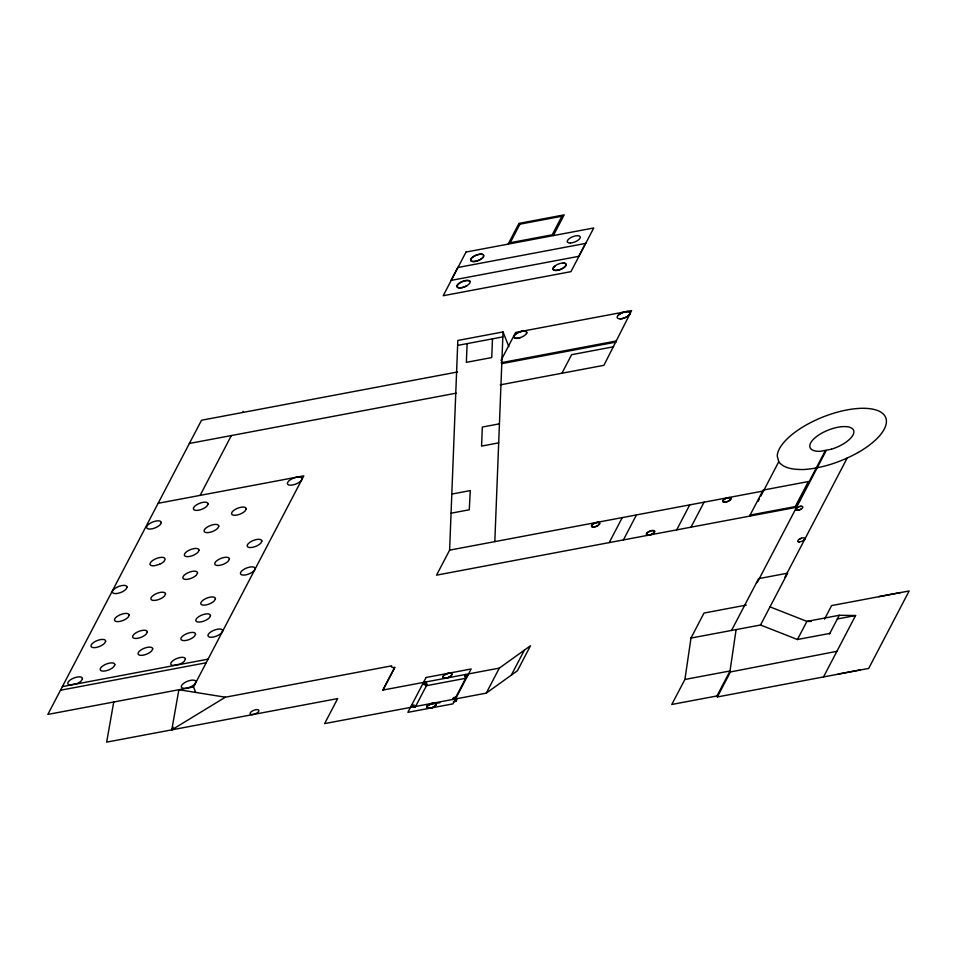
<?xml version="1.0" encoding="UTF-8"?>
<svg xmlns="http://www.w3.org/2000/svg" width="957" height="957" viewBox="0 0 957 957"><rect width="100%" height="100%" fill="white"/><g stroke="black" fill="none" stroke-linecap="round" stroke-linejoin="round"><path stroke-width="1.44" d="M756.532 582.598L757.298 582.454L826.19 450.556L825.269 450.735L795.638 507.461L436.548 575.145L449.611 550.143L457.829 340.453L503.035 331.935L508.861 346.661M467.1 343.623L466.37 362.344L491.731 357.559L492.472 338.838M494.817 541.614L503.035 331.935M736.112 629.55L730.024 670.965L716.972 695.954L671.79 704.472L684.901 679.47L690.99 638.056L703.993 613.054L746.269 605.087M113.739 702.007L106.658 742.13L337.689 698.574L324.626 723.6L486.264 693.131L517.402 670.785L530.477 645.76L499.327 668.106L382.92 690.057L394.739 667.424A4.761 1.95 -21.6 0 1 391.676 665.845L225.374 697.198L178.875 689.722L171.793 729.856L225.374 697.198M222.407 631.668L222.646 630.854A7.8 3.182 -21.6 0 0 212.921 630.711A7.8 3.182 -21.6 0 0 209.571 637.111A7.8 3.182 -21.6 0 0 221.593 632.876L222.239 631.979M254.885 569.499L255.124 568.685A7.8 3.182 -21.6 0 0 245.399 568.542A7.8 3.182 -21.6 0 0 242.049 574.942A7.8 3.182 -21.6 0 0 254.072 570.707L254.718 569.81M301.838 479.589L302.077 478.775A7.8 3.182 -21.6 0 0 292.352 478.632A7.8 3.182 -21.6 0 0 289.014 485.032A7.8 3.182 -21.6 0 0 301.024 480.797L301.67 479.912M200.109 495.391L231.367 435.543M195.683 692.425L193.529 686.97L303.8 475.844L158.12 503.298M171.793 729.856L173.169 727.224M451.166 280.21L457.889 267.314M508.143 244.119L518.969 223.388L564.175 214.87L553.349 235.589M501.001 360.442L515.608 332.474L631.596 310.606L603.915 365.323L500.224 384.87M578.889 256.129L585.624 243.234M382.944 690.093L394.762 667.46M561.926 373.23L571.616 354.688L613.593 346.769M425.53 683.394L422.731 683.92L426.439 685.702L425.53 683.394L426.32 681.874L426.439 685.702L465.688 678.298L467.794 675.427L464.779 675.989L465.688 678.298L455.053 698.658M427.229 684.183L415.135 707.331L413.245 706.888L414.225 705.022L411.426 705.548M452.494 699.495L453.474 697.629L456.489 697.055M464.779 675.989L465.569 674.47M453.415 701.804L455.915 701.337L456.896 699.459M486.264 693.131L499.327 668.106M511.301 675.163L524.376 650.138M609.214 542.607L622.277 517.593M623.39 539.927L636.453 514.914M676.683 529.879L689.734 504.877M691.002 527.187L704.065 502.174M750.432 515.979L750.085 515.093L763.148 490.092L808.354 481.562L808.701 482.448M757.992 501.504L759.368 498.872M760.743 496.24L778.759 461.752M795.638 507.461L795.291 506.576L808.354 481.562M731.519 630.472L758.59 578.65L787.599 573.183L760.528 625.005L690.727 638.104M824.515 619.155L831.597 605.59L909.15 590.971L868.705 668.417L717.367 696.947L730.418 671.946L730.024 670.965L684.841 679.482M847.208 458.008L784.931 577.25L785.53 577.131M760.528 625.005L797.432 639.515L806.907 621.38L839.277 615.279L855.594 615.518L823.522 676.934M829.48 634.024L839.277 615.279M796.356 508.37L797.683 507.366M800.255 509.555L801.129 509.124M799.562 538.994A3.744 1.531 -21.6 0 1 804.837 538.719A3.744 1.531 -21.6 0 1 799.538 541.818A3.744 1.531 -21.6 0 1 799.562 538.994L801.356 538.277M159.58 564.319L154.52 565.743A8.039 3.278 -21.6 0 1 152.307 560.742A8.039 3.278 -21.6 0 1 164.604 558.027L165.166 559.307L164.114 561.328A7.8 3.182 -21.6 0 1 159.58 564.319L159.568 564.259M799.478 506.588L801.248 506.253M798.413 510.129L799.334 509.902M457.96 267.481L585.684 243.401M451.226 280.365L578.949 256.297M457.637 345.405L502.844 336.888M501.145 362.703L615.65 341.123M457.542 371.974L201.508 420.243L47.85 714.424L193.529 686.97M501.528 363.684L616.045 342.092M189.378 443.462L456.142 393.171M499.434 423.831L482.316 427.061L481.574 446.094L498.693 442.864M451.812 494.063L470.294 490.582L469.265 509.782L451.058 513.203M816.213 468.069L817.134 467.889M449.611 550.143L763.495 490.977M750.085 515.093L795.291 506.576M62.372 686.624L208.052 659.158M60.482 690.236L206.162 662.77M878.658 596.678L900.621 592.539M837.303 618.976L855.594 615.518M426.774 705.142L439.849 702.677M797.432 639.515L829.803 633.414M836.897 651.322L730.418 671.946M838.188 674.063L860.164 669.924M811.357 621.452L806.907 621.38L770.002 606.87M799.442 541.937L798.162 541.734M796.846 510.201L795.949 509.746M716.972 695.954L717.367 696.947M243.102 411.343L243.497 412.323M455.52 698.921L455.915 701.337M804.741 538.432A3.78 1.543 -21.6 0 1 803.748 540.334M654.528 531.135A4.354 1.782 -21.6 0 1 650.114 534.879A4.354 1.782 -21.6 0 1 646.872 533.216A4.354 1.782 -21.6 0 1 653.511 530.609M598.46 525.19A4.354 1.782 -21.6 0 1 591.881 526.709A4.354 1.782 -21.6 0 1 595.35 522.953A4.354 1.782 -21.6 0 1 599.561 524.005M563.027 263.127A6.938 2.835 -21.6 0 1 564.929 266.859A6.938 2.835 -21.6 0 1 555.347 270.436A6.938 2.835 -21.6 0 1 555.108 266.07M483.548 256.679A6.938 2.835 -21.6 0 1 473.416 261.536A6.938 2.835 -21.6 0 1 473.631 256.536A6.938 2.835 -21.6 0 1 483.62 255.1M466.86 285.808A6.938 2.835 -21.6 0 1 457.733 287.327A6.938 2.835 -21.6 0 1 461.585 282.016A6.938 2.835 -21.6 0 1 470.054 281.418M520.165 337.809A6.938 2.835 -21.6 0 1 513.789 336.529A6.938 2.835 -21.6 0 1 521.553 331.409A6.938 2.835 -21.6 0 1 526.577 333.586M617.923 315.547A6.938 2.835 -21.6 0 1 626.895 311.647A6.938 2.835 -21.6 0 1 629.108 315.068A6.938 2.835 -21.6 0 1 620.136 318.968M630.208 313.011L629.371 314.781A6.95 2.835 -21.6 0 1 618.043 318.502A6.95 2.835 -21.6 0 1 623.569 312.173L626.859 311.503A6.95 2.835 -21.6 0 1 630.208 313.011M82.458 678.657L81.405 680.678A7.8 3.182 -21.6 0 1 76.871 683.669L69.813 685.009A7.8 3.182 -21.6 0 1 72.421 678.669A7.8 3.182 -21.6 0 1 82.458 678.657M105.677 641.238L104.624 643.26A7.8 3.182 -21.6 0 1 92.602 647.506A7.8 3.182 -21.6 0 1 95.951 641.094A7.8 3.182 -21.6 0 1 105.677 641.238M127.054 587.191L126.001 589.213A7.8 3.182 -21.6 0 1 113.979 593.448A7.8 3.182 -21.6 0 1 117.328 587.048A7.8 3.182 -21.6 0 1 127.054 587.191M129.171 615.231L128.118 617.253A7.8 3.182 -21.6 0 1 116.096 621.488A7.8 3.182 -21.6 0 1 119.446 615.088A7.8 3.182 -21.6 0 1 129.171 615.231M114.852 664.696L113.787 666.718A7.8 3.182 -21.6 0 1 101.777 670.965A7.8 3.182 -21.6 0 1 105.114 664.565A7.8 3.182 -21.6 0 1 114.852 664.696M161.29 522.642L160.226 524.663A7.8 3.182 -21.6 0 1 148.215 528.898A7.8 3.182 -21.6 0 1 151.553 522.498A7.8 3.182 -21.6 0 1 161.29 522.642M147.306 632.051L146.254 634.072A7.8 3.182 -21.6 0 1 134.231 638.319A7.8 3.182 -21.6 0 1 137.581 631.919A7.8 3.182 -21.6 0 1 147.306 632.051M165.549 594.022L164.496 596.044A7.8 3.182 -21.6 0 1 152.474 600.278A7.8 3.182 -21.6 0 1 155.824 593.878A7.8 3.182 -21.6 0 1 165.549 594.022M152.725 648.93L151.673 650.951A7.8 3.182 -21.6 0 1 139.662 655.198A7.8 3.182 -21.6 0 1 143 648.798A7.8 3.182 -21.6 0 1 152.725 648.93M208.076 504.004L207.023 506.026A7.8 3.182 -21.6 0 1 195.013 510.26A7.8 3.182 -21.6 0 1 198.35 503.861A7.8 3.182 -21.6 0 1 208.076 504.004M199.032 550.251L197.979 552.273A7.8 3.182 -21.6 0 1 185.969 556.507A7.8 3.182 -21.6 0 1 189.307 550.108A7.8 3.182 -21.6 0 1 199.032 550.251M197.537 572.992L196.484 575.013A7.8 3.182 -21.6 0 1 184.462 579.26A7.8 3.182 -21.6 0 1 187.799 572.848A7.8 3.182 -21.6 0 1 197.537 572.992M218.794 526.23L217.729 528.252A7.8 3.182 -21.6 0 1 205.719 532.499A7.8 3.182 -21.6 0 1 209.057 526.087A7.8 3.182 -21.6 0 1 218.794 526.23M185.431 659.122L184.378 661.143A7.8 3.182 -21.6 0 1 179.844 664.134L172.786 665.462A7.8 3.182 -21.6 0 1 175.406 659.134A7.8 3.182 -21.6 0 1 185.431 659.122M195.575 634.204L194.522 636.238A7.8 3.182 -21.6 0 1 182.512 640.472A7.8 3.182 -21.6 0 1 185.849 634.072A7.8 3.182 -21.6 0 1 195.575 634.204M210.504 615.674L209.451 617.696A7.8 3.182 -21.6 0 1 197.441 621.942A7.8 3.182 -21.6 0 1 200.779 615.53A7.8 3.182 -21.6 0 1 210.504 615.674M215.445 598.735L214.392 600.757A7.8 3.182 -21.6 0 1 202.37 605.003A7.8 3.182 -21.6 0 1 205.719 598.603A7.8 3.182 -21.6 0 1 215.445 598.735M229.417 559.079L228.364 561.101A7.8 3.182 -21.6 0 1 216.342 565.336A7.8 3.182 -21.6 0 1 219.691 558.936A7.8 3.182 -21.6 0 1 229.417 559.079M246.248 508.873L245.195 510.894A7.8 3.182 -21.6 0 1 233.173 515.129A7.8 3.182 -21.6 0 1 236.523 508.729A7.8 3.182 -21.6 0 1 246.248 508.873M195.97 681.946L194.905 683.968A7.8 3.182 -21.6 0 1 182.895 688.203A7.8 3.182 -21.6 0 1 186.232 681.803A7.8 3.182 -21.6 0 1 195.97 681.946M261.871 541.124L260.818 543.157A7.8 3.182 -21.6 0 1 248.796 547.392A7.8 3.182 -21.6 0 1 252.146 540.992A7.8 3.182 -21.6 0 1 261.871 541.124M466.011 252.062L443.199 295.725L570.934 271.656L593.747 227.981L466.011 252.062M519.938 224.165L510.248 242.707L552.237 234.8L561.915 216.246L519.938 224.165M426.092 677.484L407.885 712.343L452.948 703.85L471.155 668.979L426.092 677.484M858.202 452.482C841.394 461.741 822.853 468.2 803.617 469.552C794.932 469.456 784.919 469.205 778.831 462.028L777.24 456.022A57.97 23.674 -21.6 0 1 860.056 408.364A57.97 23.674 -21.6 0 1 858.202 452.482M831.406 449.24L820.436 451.309A23.411 9.558 -21.6 0 1 817.996 435.507A23.411 9.558 -21.6 0 1 852.699 428.963A23.411 9.558 -21.6 0 1 831.406 449.24M522.235 331.206L520.584 331.601A6.807 2.775 -21.6 0 0 514.22 337.486A6.807 2.775 -21.6 0 0 524.245 335.704A6.807 2.775 -21.6 0 0 523.754 331.038L522.235 331.206M433.234 703.12L432.05 703.371A4.941 2.022 -21.6 0 0 427.229 706.302A4.941 2.022 -21.6 0 0 428.868 708.276L431.128 707.941A4.941 2.022 -21.6 0 0 435.949 705.01A4.941 2.022 -21.6 0 0 434.311 703.036L433.234 703.12M444.957 678.274A4.893 1.998 -21.6 0 0 451.943 674.254A4.893 1.998 -21.6 0 0 445.113 674.553A4.893 1.998 -21.6 0 0 444.957 678.274M724.916 502.126A4.295 1.758 -21.6 0 0 730.945 498.537A4.295 1.758 -21.6 0 0 724.82 498.932A4.295 1.758 -21.6 0 0 724.916 502.126M648.188 535.142A4.402 1.794 -21.6 0 0 654.684 531.637A4.402 1.794 -21.6 0 0 648.762 531.661A4.402 1.794 -21.6 0 0 648.188 535.142M593.196 527.008A4.402 1.794 -21.6 0 0 599.704 523.515A4.402 1.794 -21.6 0 0 593.818 523.515A4.402 1.794 -21.6 0 0 593.196 527.008M460.185 287.901A7.13 2.919 -21.6 0 0 470.162 281.932A7.13 2.919 -21.6 0 0 459.97 282.614A7.13 2.919 -21.6 0 0 460.185 287.901M556.878 270.376A7.046 2.883 -21.6 0 0 565.982 264.216A7.046 2.883 -21.6 0 0 555.347 265.627A7.046 2.883 -21.6 0 0 556.878 270.376M474.086 261.536A7.07 2.883 -21.6 0 0 483.835 255.567A7.07 2.883 -21.6 0 0 473.631 256.38A7.07 2.883 -21.6 0 0 474.086 261.536M570.408 243.006A6.938 2.835 -21.6 0 0 580.313 237.3A6.938 2.835 -21.6 0 0 570.623 237.719A6.938 2.835 -21.6 0 0 570.408 243.006M444.849 678.346A4.917 2.01 -21.6 0 0 451.871 674.314A4.917 2.01 -21.6 0 0 445.017 674.613A4.917 2.01 -21.6 0 0 444.849 678.346M429.334 708.264A4.905 2.01 -21.6 0 0 436.344 704.232A4.905 2.01 -21.6 0 0 429.49 704.531A4.905 2.01 -21.6 0 0 429.334 708.264M252.205 714.568A4.737 1.938 -21.6 0 0 258.964 710.668A4.737 1.938 -21.6 0 0 252.361 710.967A4.737 1.938 -21.6 0 0 252.205 714.568M797.241 510.284A3.78 1.543 -21.6 0 0 802.851 507.294A3.78 1.543 -21.6 0 0 797.803 507.27A3.78 1.543 -21.6 0 0 797.241 510.284M724.748 502.222A4.354 1.782 -21.6 0 0 730.969 498.645A4.354 1.782 -21.6 0 0 724.892 498.908A4.354 1.782 -21.6 0 0 724.748 502.222"/></g></svg>
